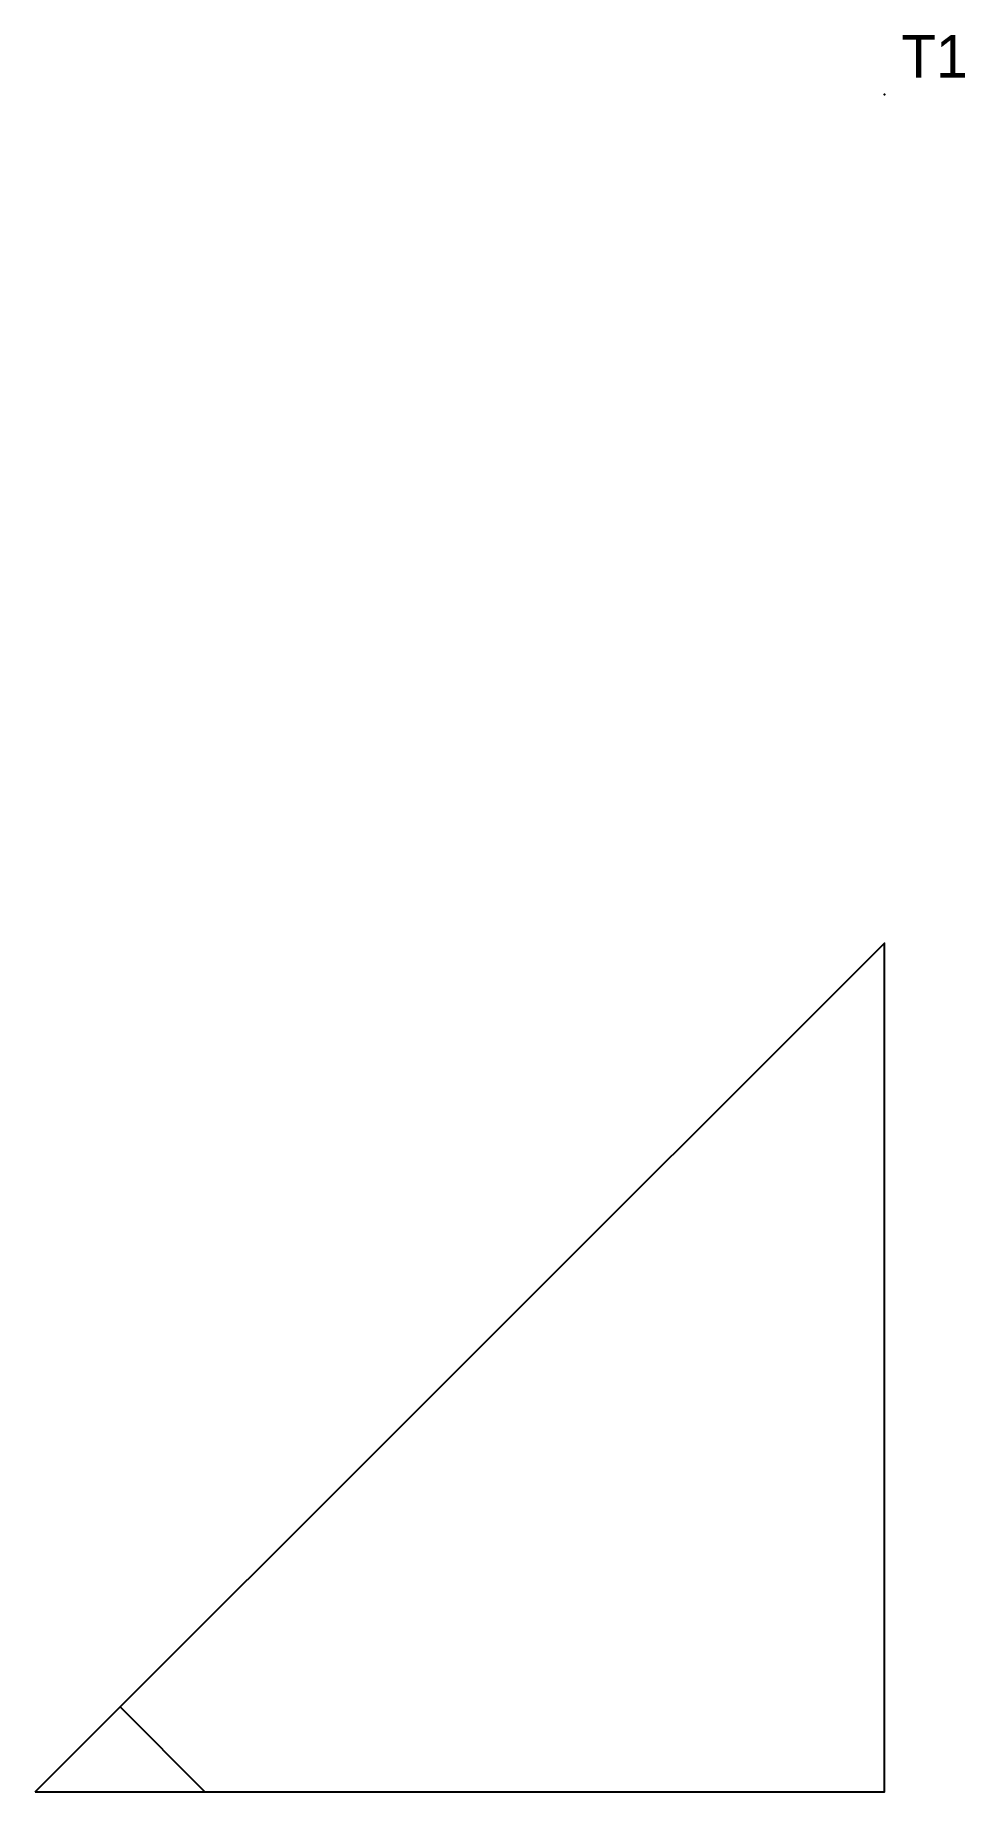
# Model space of a CAD drawing. Header units: metres. Extents: x 0 to 10.9, y 0 to 20.7.
import ezdxf

# ---------------------------------------------------------------- set-up
doc = ezdxf.new("R2010")
doc.units = ezdxf.units.M
doc.layers.add('PTS', color=2, linetype='Continuous')

msp = doc.modelspace()

# ---------------------------------------------------------------- linework, layer by layer
msp.add_line((0, 0), (5, 5, 5))
msp.add_polyline3d([(0, 0, 1), (1, 1, 2), (2, 0, 3)])
at = {"layer": 'PTS'}
msp.add_lwpolyline([(0, 0), (10, 0), (10, 10)], close=True, dxfattribs=at)
msp.add_point((10, 20, 30), dxfattribs=at)

# ---------------------------------------------------------------- texts
msp.add_text('T1', height=0.5, dxfattribs=at).set_placement((10.2, 20.2, 30))

doc.saveas('drawing.dxf')
